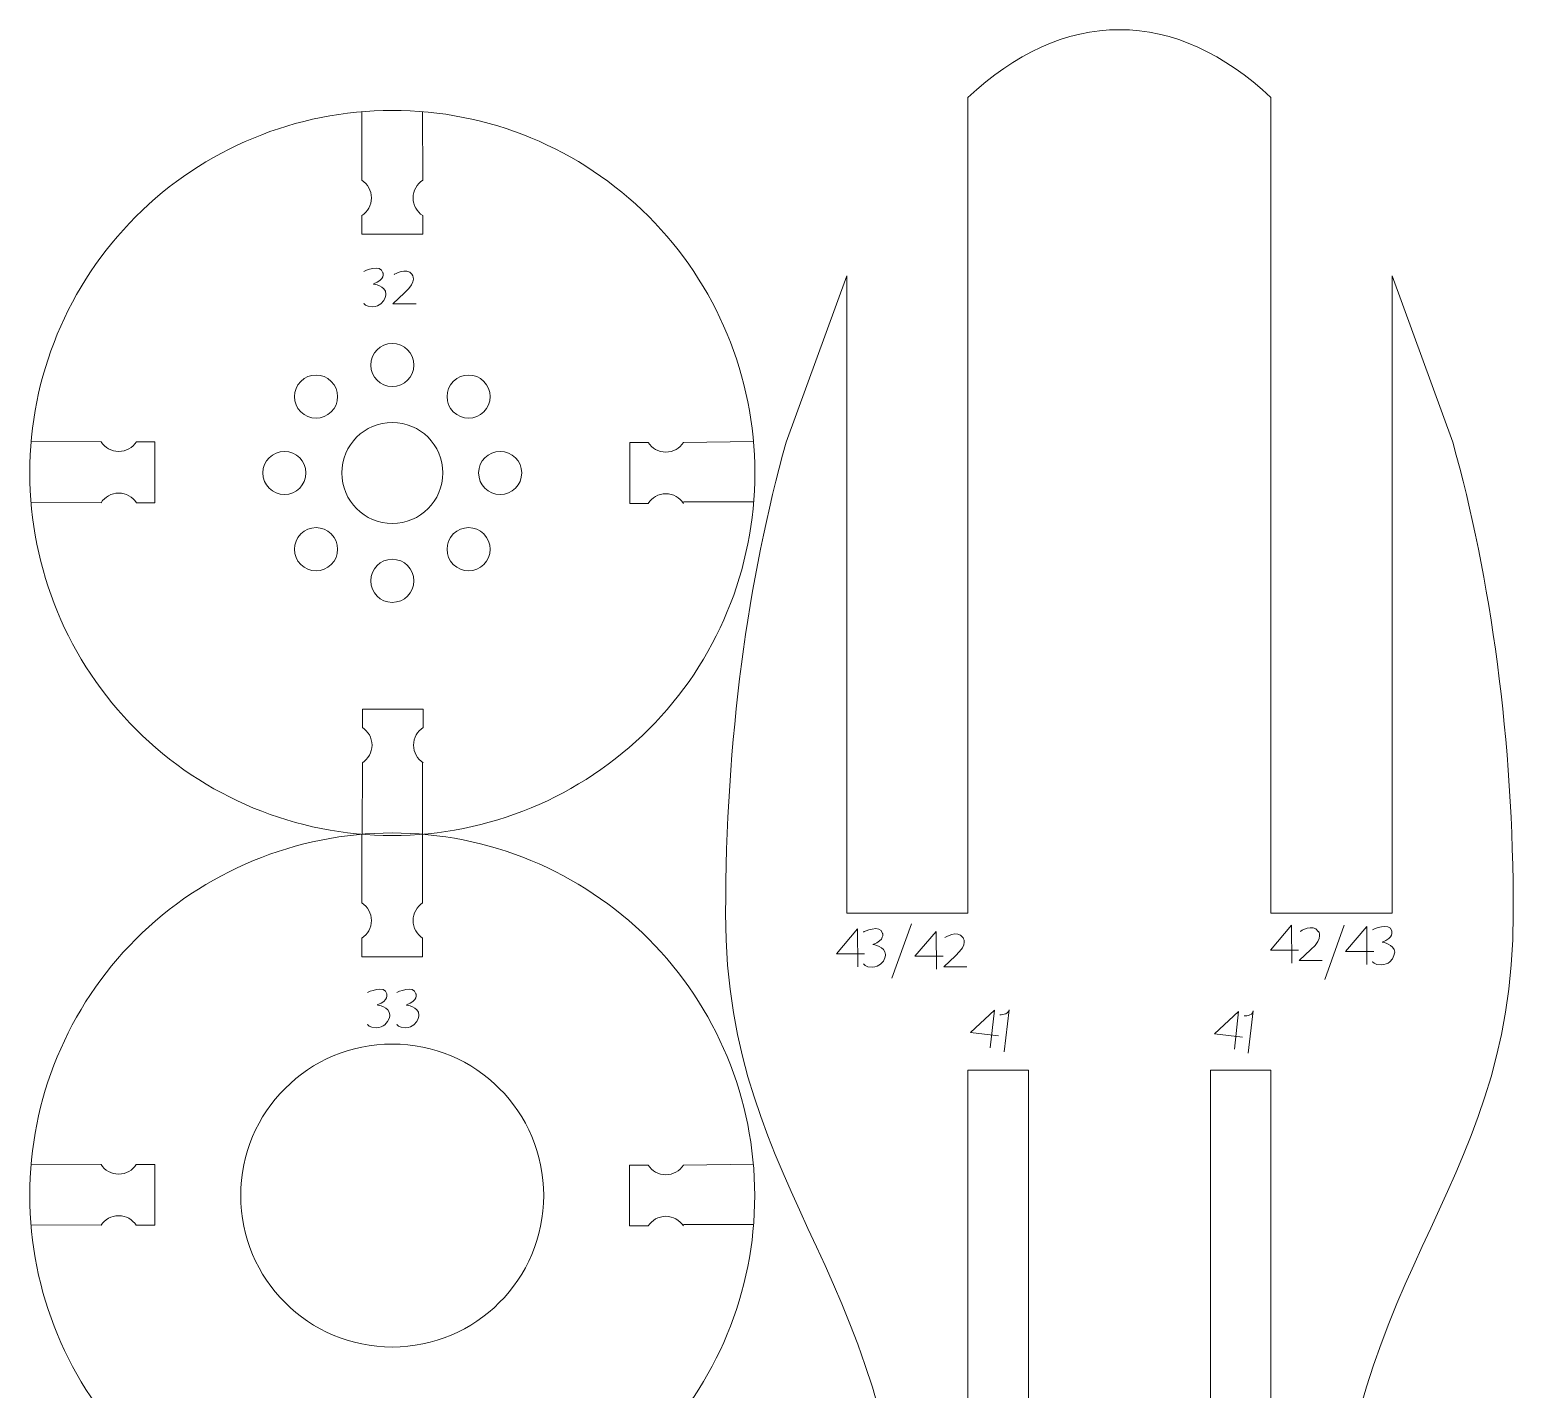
# Model space of a CAD drawing. Header units: centimetres. Extents: x -25 to 25, y -32.5 to 32.5.
# Drawn here: x 7.62 to 14.96, y 14.3 to 21.03 of the extents above; entities that cross this region are included whole.
import ezdxf

# ---------------------------------------------------------------- set-up
doc = ezdxf.new("R2010")
doc.units = ezdxf.units.CM
doc.header["$MEASUREMENT"] = 0
doc.layers.add('Capa 1', color=7, linetype='Continuous')

msp = doc.modelspace()

# ---------------------------------------------------------------- linework, layer by layer
at = {"layer": 'Capa 1', "color": 250, "lineweight": 18}
for centre, major_axis in [((9.41187, 19.3735), (0, 0.10682)), ((9.41188, 18.83939), (0, 0.25))]:
    msp.add_ellipse(centre, major_axis=major_axis, ratio=1, dxfattribs=at)
for points, knots in [([(13.01217, 21.03355), (13.27795, 21.03355), (13.5313, 20.91419), (13.76217, 20.69816), (13.76217, 20.69816), (13.76217, 20.69816), (13.76217, 16.65994), (13.76217, 16.65994), (13.76217, 16.65994), (13.76217, 16.65994), (14.06217, 16.65994), (14.06217, 16.65994), (14.06217, 16.65994), (14.06217, 16.65994), (14.36217, 16.65994), (14.36217, 16.65994), (14.36217, 16.65994), (14.36217, 16.65994), (14.36217, 19.81553), (14.36217, 19.81553), (14.36217, 19.81553), (14.36217, 19.81553), (14.66217, 18.99101), (14.66217, 18.99101), (14.66217, 18.99101), (14.85214, 18.31598), (14.96217, 17.51642), (14.96217, 16.65911), (14.96217, 16.65911), (14.96217, 15.23408), (14.06069, 14.87355), (14.06069, 13.09605), (14.06069, 13.09605), (14.06069, 13.05475), (14.06138, 13.01366), (14.06238, 12.97267), (14.06238, 12.97267), (13.96759, 12.8365), (13.86721, 12.71822), (13.76217, 12.61995), (13.76217, 12.61995), (13.76217, 12.61995), (13.76217, 14.78918), (13.76217, 14.78918), (13.76217, 14.78918), (13.76217, 14.78918), (13.76217, 14.91274), (13.76217, 14.91274), (13.76217, 14.91274), (13.76217, 14.91274), (13.76217, 15.88279), (13.76217, 15.88279), (13.76217, 15.88279), (13.76217, 15.88279), (13.46217, 15.88279), (13.46217, 15.88279), (13.46217, 15.88279), (13.46217, 15.88279), (13.46217, 14.91274), (13.46217, 14.91274), (13.46217, 14.91274), (13.46217, 14.91274), (13.46217, 14.78918), (13.46217, 14.78918), (13.46217, 14.78918), (13.46217, 14.78918), (13.46217, 12.40177), (13.46217, 12.40177), (13.46217, 12.40177), (13.31772, 12.32521), (13.16706, 12.28467), (13.01217, 12.28467), (13.01217, 12.28467), (12.85729, 12.28467), (12.70663, 12.32521), (12.56217, 12.40176), (12.56217, 12.40176), (12.56217, 12.40176), (12.56217, 14.70095), (12.56217, 14.70095), (12.56217, 14.70095), (12.56217, 14.70095), (12.56217, 14.91274), (12.56217, 14.91274), (12.56217, 14.91274), (12.56217, 14.91274), (12.56217, 15.88279), (12.56217, 15.88279), (12.56217, 15.88279), (12.56217, 15.88279), (12.26217, 15.88279), (12.26217, 15.88279), (12.26217, 15.88279), (12.26217, 15.88279), (12.26217, 14.91274), (12.26217, 14.91274), (12.26217, 14.91274), (12.26217, 14.91274), (12.26217, 14.70095), (12.26217, 14.70095), (12.26217, 14.70095), (12.26217, 14.70095), (12.26217, 12.61994), (12.26217, 12.61994), (12.26217, 12.61994), (12.1566, 12.71869), (12.05574, 12.83767), (11.96054, 12.97471), (11.96054, 12.97471), (11.96151, 13.01502), (11.96217, 13.05543), (11.96217, 13.09605), (11.96217, 13.09605), (11.96217, 14.87156), (11.06217, 15.23264), (11.06217, 16.65911), (11.06217, 16.65911), (11.06217, 17.51642), (11.17218, 18.31601), (11.36217, 18.99101), (11.36217, 18.99101), (11.36217, 18.99101), (11.66217, 19.81553), (11.66217, 19.81553), (11.66217, 19.81553), (11.66217, 19.81553), (11.66217, 16.65994), (11.66217, 16.65994), (11.66217, 16.65994), (11.66217, 16.65994), (11.96217, 16.65994), (11.96217, 16.65994), (11.96217, 16.65994), (11.96217, 16.65994), (12.26217, 16.65994), (12.26217, 16.65994), (12.26217, 16.65994), (12.26217, 16.65994), (12.26217, 20.69814), (12.26217, 20.69814), (12.26217, 20.69814), (12.49305, 20.91418), (12.74639, 21.03355), (13.01217, 21.03355)], [0, 0, 0, 0, 0.027027, 0.027027, 0.027027, 0.027027, 0.0540541, 0.0540541, 0.0540541, 0.0540541, 0.0810811, 0.0810811, 0.0810811, 0.0810811, 0.1081081, 0.1081081, 0.1081081, 0.1081081, 0.1351351, 0.1351351, 0.1351351, 0.1351351, 0.1621622, 0.1621622, 0.1621622, 0.1621622, 0.1891892, 0.1891892, 0.1891892, 0.1891892, 0.2162162, 0.2162162, 0.2162162, 0.2162162, 0.2432432, 0.2432432, 0.2432432, 0.2432432, 0.2702703, 0.2702703, 0.2702703, 0.2702703, 0.2972973, 0.2972973, 0.2972973, 0.2972973, 0.3243243, 0.3243243, 0.3243243, 0.3243243, 0.3513514, 0.3513514, 0.3513514, 0.3513514, 0.3783784, 0.3783784, 0.3783784, 0.3783784, 0.4054054, 0.4054054, 0.4054054, 0.4054054, 0.4324324, 0.4324324, 0.4324324, 0.4324324, 0.4594595, 0.4594595, 0.4594595, 0.4594595, 0.4864865, 0.4864865, 0.4864865, 0.4864865, 0.5135135, 0.5135135, 0.5135135, 0.5135135, 0.5405405, 0.5405405, 0.5405405, 0.5405405, 0.5675676, 0.5675676, 0.5675676, 0.5675676, 0.5945946, 0.5945946, 0.5945946, 0.5945946, 0.6216216, 0.6216216, 0.6216216, 0.6216216, 0.6486486, 0.6486486, 0.6486486, 0.6486486, 0.6756757, 0.6756757, 0.6756757, 0.6756757, 0.7027027, 0.7027027, 0.7027027, 0.7027027, 0.7297297, 0.7297297, 0.7297297, 0.7297297, 0.7567568, 0.7567568, 0.7567568, 0.7567568, 0.7837838, 0.7837838, 0.7837838, 0.7837838, 0.8108108, 0.8108108, 0.8108108, 0.8108108, 0.8378378, 0.8378378, 0.8378378, 0.8378378, 0.8648649, 0.8648649, 0.8648649, 0.8648649, 0.8918919, 0.8918919, 0.8918919, 0.8918919, 0.9189189, 0.9189189, 0.9189189, 0.9189189, 0.9459459, 0.9459459, 0.9459459, 0.9459459, 1, 1, 1, 1]), ([(9.41188, 20.63418), (9.88759, 20.63448), (10.34393, 20.4458), (10.68052, 20.10963), (10.68052, 20.10963), (11.01711, 19.77347), (11.20637, 19.31509), (11.20667, 18.83939), (11.20667, 18.83939), (11.20698, 18.36368), (11.01829, 17.90734), (10.68213, 17.57075), (10.68213, 17.57075), (10.34596, 17.23416), (9.88759, 17.0449), (9.41188, 17.04459), (9.41188, 17.04459), (8.93617, 17.04429), (8.47983, 17.23298), (8.14324, 17.56914), (8.14324, 17.56914), (7.80665, 17.9053), (7.61739, 18.36368), (7.61709, 18.83939), (7.61709, 18.83939), (7.61679, 19.31509), (7.80547, 19.77144), (8.14164, 20.10803), (8.14164, 20.10803), (8.4778, 20.44462), (8.93617, 20.63388), (9.41188, 20.63418)], [0, 0, 0, 0, 0.1111111, 0.1111111, 0.1111111, 0.1111111, 0.2222222, 0.2222222, 0.2222222, 0.2222222, 0.3333333, 0.3333333, 0.3333333, 0.3333333, 0.4444444, 0.4444444, 0.4444444, 0.4444444, 0.5555556, 0.5555556, 0.5555556, 0.5555556, 0.6666667, 0.6666667, 0.6666667, 0.6666667, 0.7777778, 0.7777778, 0.7777778, 0.7777778, 1, 1, 1, 1]), ([(9.26117, 20.11331), (9.28987, 20.13174), (9.30889, 20.16393), (9.30889, 20.20057), (9.30889, 20.20057), (9.30889, 20.2372), (9.28987, 20.2694), (9.26117, 20.28782)], [0, 0, 0, 0, 0.3333333, 0.3333333, 0.3333333, 0.3333333, 1, 1, 1, 1]), ([(9.56251, 20.11331), (9.53381, 20.13174), (9.51479, 20.16393), (9.51479, 20.20057), (9.51479, 20.20057), (9.51479, 20.2372), (9.53381, 20.2694), (9.56251, 20.28782)], [0, 0, 0, 0, 0.3333333, 0.3333333, 0.3333333, 0.3333333, 1, 1, 1, 1]), ([(8.95867, 19.29259), (9.00038, 19.33431), (9.06802, 19.33431), (9.10974, 19.29259), (9.10974, 19.29259), (9.15145, 19.25088), (9.15145, 19.18324), (9.10974, 19.14152), (9.10974, 19.14152), (9.06802, 19.09981), (9.00038, 19.09981), (8.95867, 19.14152), (8.95867, 19.14152), (8.91695, 19.18324), (8.91695, 19.25088), (8.95867, 19.29259)], [0, 0, 0, 0, 0.2, 0.2, 0.2, 0.2, 0.4, 0.4, 0.4, 0.4, 0.6, 0.6, 0.6, 0.6, 1, 1, 1, 1]), ([(9.86508, 19.29259), (9.9068, 19.25088), (9.9068, 19.18324), (9.86508, 19.14152), (9.86508, 19.14152), (9.82337, 19.09981), (9.75573, 19.09981), (9.71401, 19.14152), (9.71401, 19.14152), (9.6723, 19.18324), (9.6723, 19.25088), (9.71401, 19.29259), (9.71401, 19.29259), (9.75573, 19.33431), (9.82337, 19.33431), (9.86508, 19.29259)], [0, 0, 0, 0, 0.2, 0.2, 0.2, 0.2, 0.4, 0.4, 0.4, 0.4, 0.6, 0.6, 0.6, 0.6, 1, 1, 1, 1]), ([(8.14458, 18.9933), (8.12615, 18.9646), (8.09396, 18.94558), (8.05732, 18.94558), (8.05732, 18.94558), (8.02069, 18.94558), (7.98849, 18.9646), (7.97007, 18.9933)], [0, 0, 0, 0, 0.3333333, 0.3333333, 0.3333333, 0.3333333, 1, 1, 1, 1]), ([(10.85343, 18.9901), (10.835, 18.9614), (10.80281, 18.94238), (10.76617, 18.94238), (10.76617, 18.94238), (10.72954, 18.94238), (10.69734, 18.9614), (10.67892, 18.9901)], [0, 0, 0, 0, 0.3333333, 0.3333333, 0.3333333, 0.3333333, 1, 1, 1, 1]), ([(8.77094, 18.83938), (8.77094, 18.89838), (8.81877, 18.94621), (8.87776, 18.94621), (8.87776, 18.94621), (8.93676, 18.94621), (8.98458, 18.89838), (8.98458, 18.83938), (8.98458, 18.83938), (8.98458, 18.78039), (8.93676, 18.73256), (8.87776, 18.73256), (8.87776, 18.73256), (8.81877, 18.73256), (8.77094, 18.78039), (8.77094, 18.83938)], [0, 0, 0, 0, 0.2, 0.2, 0.2, 0.2, 0.4, 0.4, 0.4, 0.4, 0.6, 0.6, 0.6, 0.6, 1, 1, 1, 1]), ([(10.05281, 18.83938), (10.05281, 18.78039), (10.00498, 18.73256), (9.94599, 18.73256), (9.94599, 18.73256), (9.88699, 18.73256), (9.83916, 18.78039), (9.83916, 18.83938), (9.83916, 18.83938), (9.83916, 18.89838), (9.88699, 18.94621), (9.94599, 18.94621), (9.94599, 18.94621), (10.00498, 18.94621), (10.05281, 18.89838), (10.05281, 18.83938)], [0, 0, 0, 0, 0.2, 0.2, 0.2, 0.2, 0.4, 0.4, 0.4, 0.4, 0.6, 0.6, 0.6, 0.6, 1, 1, 1, 1]), ([(8.14458, 18.69196), (8.12615, 18.72066), (8.09396, 18.73968), (8.05732, 18.73968), (8.05732, 18.73968), (8.02069, 18.73968), (7.98849, 18.72066), (7.97007, 18.69196)], [0, 0, 0, 0, 0.3333333, 0.3333333, 0.3333333, 0.3333333, 1, 1, 1, 1]), ([(10.85343, 18.68876), (10.835, 18.71746), (10.80281, 18.73648), (10.76617, 18.73648), (10.76617, 18.73648), (10.72954, 18.73648), (10.69734, 18.71746), (10.67892, 18.68876)], [0, 0, 0, 0, 0.3333333, 0.3333333, 0.3333333, 0.3333333, 1, 1, 1, 1]), ([(8.95867, 18.38618), (8.91695, 18.42789), (8.91695, 18.49553), (8.95867, 18.53725), (8.95867, 18.53725), (9.00038, 18.57896), (9.06802, 18.57896), (9.10974, 18.53725), (9.10974, 18.53725), (9.15145, 18.49553), (9.15145, 18.42789), (9.10974, 18.38618), (9.10974, 18.38618), (9.06802, 18.34446), (9.00038, 18.34446), (8.95867, 18.38618)], [0, 0, 0, 0, 0.2, 0.2, 0.2, 0.2, 0.4, 0.4, 0.4, 0.4, 0.6, 0.6, 0.6, 0.6, 1, 1, 1, 1]), ([(9.86508, 18.38618), (9.82337, 18.34446), (9.75573, 18.34446), (9.71401, 18.38618), (9.71401, 18.38618), (9.6723, 18.42789), (9.6723, 18.49553), (9.71401, 18.53725), (9.71401, 18.53725), (9.75573, 18.57896), (9.82337, 18.57896), (9.86508, 18.53725), (9.86508, 18.53725), (9.9068, 18.49553), (9.9068, 18.42789), (9.86508, 18.38618)], [0, 0, 0, 0, 0.2, 0.2, 0.2, 0.2, 0.4, 0.4, 0.4, 0.4, 0.6, 0.6, 0.6, 0.6, 1, 1, 1, 1]), ([(9.41187, 18.19845), (9.35288, 18.19845), (9.30505, 18.24628), (9.30505, 18.30527), (9.30505, 18.30527), (9.30505, 18.36427), (9.35288, 18.41209), (9.41187, 18.41209), (9.41187, 18.41209), (9.47087, 18.41209), (9.5187, 18.36427), (9.5187, 18.30527), (9.5187, 18.30527), (9.5187, 18.24628), (9.47087, 18.19845), (9.41187, 18.19845)], [0, 0, 0, 0, 0.2, 0.2, 0.2, 0.2, 0.4, 0.4, 0.4, 0.4, 0.6, 0.6, 0.6, 0.6, 1, 1, 1, 1]), ([(9.26371, 17.40469), (9.29241, 17.42312), (9.31143, 17.45531), (9.31143, 17.49195), (9.31143, 17.49195), (9.31143, 17.52858), (9.29241, 17.56078), (9.26371, 17.5792)], [0, 0, 0, 0, 0.3333333, 0.3333333, 0.3333333, 0.3333333, 1, 1, 1, 1]), ([(9.56505, 17.40469), (9.53635, 17.42312), (9.51733, 17.45531), (9.51733, 17.49195), (9.51733, 17.49195), (9.51733, 17.52858), (9.53635, 17.56078), (9.56505, 17.5792)], [0, 0, 0, 0, 0.3333333, 0.3333333, 0.3333333, 0.3333333, 1, 1, 1, 1]), ([(9.41157, 17.05721), (9.88728, 17.05751), (10.34362, 16.86883), (10.68021, 16.53266), (10.68021, 16.53266), (11.0168, 16.1965), (11.20606, 15.73812), (11.20636, 15.26242), (11.20636, 15.26242), (11.20667, 14.78671), (11.01798, 14.33037), (10.68182, 13.99378), (10.68182, 13.99378), (10.34565, 13.65719), (9.88728, 13.46793), (9.41157, 13.46762), (9.41157, 13.46762), (8.93586, 13.46732), (8.47952, 13.65601), (8.14293, 13.99217), (8.14293, 13.99217), (7.80634, 14.32833), (7.61708, 14.78671), (7.61678, 15.26242), (7.61678, 15.26242), (7.61648, 15.73812), (7.80516, 16.19447), (8.14133, 16.53106), (8.14133, 16.53106), (8.47749, 16.86765), (8.93586, 17.05691), (9.41157, 17.05721)], [0, 0, 0, 0, 0.1111111, 0.1111111, 0.1111111, 0.1111111, 0.2222222, 0.2222222, 0.2222222, 0.2222222, 0.3333333, 0.3333333, 0.3333333, 0.3333333, 0.4444444, 0.4444444, 0.4444444, 0.4444444, 0.5555556, 0.5555556, 0.5555556, 0.5555556, 0.6666667, 0.6666667, 0.6666667, 0.6666667, 0.7777778, 0.7777778, 0.7777778, 0.7777778, 1, 1, 1, 1]), ([(9.26086, 16.53634), (9.28956, 16.55477), (9.30858, 16.58696), (9.30858, 16.6236), (9.30858, 16.6236), (9.30858, 16.66023), (9.28956, 16.69243), (9.26086, 16.71085)], [0, 0, 0, 0, 0.3333333, 0.3333333, 0.3333333, 0.3333333, 1, 1, 1, 1]), ([(9.5622, 16.53634), (9.5335, 16.55477), (9.51448, 16.58696), (9.51448, 16.6236), (9.51448, 16.6236), (9.51448, 16.66023), (9.5335, 16.69243), (9.5622, 16.71085)], [0, 0, 0, 0, 0.3333333, 0.3333333, 0.3333333, 0.3333333, 1, 1, 1, 1]), ([(9.41142, 16.01246), (9.82563, 16.01246), (10.16142, 15.67668), (10.16142, 15.26246), (10.16142, 15.26246), (10.16142, 14.84824), (9.82563, 14.51246), (9.41142, 14.51246), (9.41142, 14.51246), (8.99721, 14.51246), (8.66142, 14.84824), (8.66142, 15.26246), (8.66142, 15.26246), (8.66142, 15.67668), (8.99721, 16.01246), (9.41142, 16.01246)], [0, 0, 0, 0, 0.2, 0.2, 0.2, 0.2, 0.4, 0.4, 0.4, 0.4, 0.6, 0.6, 0.6, 0.6, 1, 1, 1, 1]), ([(8.14427, 15.41633), (8.12584, 15.38763), (8.09365, 15.36861), (8.05701, 15.36861), (8.05701, 15.36861), (8.02038, 15.36861), (7.98818, 15.38763), (7.96976, 15.41633)], [0, 0, 0, 0, 0.3333333, 0.3333333, 0.3333333, 0.3333333, 1, 1, 1, 1]), ([(10.85312, 15.41313), (10.83469, 15.38443), (10.8025, 15.36541), (10.76586, 15.36541), (10.76586, 15.36541), (10.72923, 15.36541), (10.69703, 15.38443), (10.67861, 15.41313)], [0, 0, 0, 0, 0.3333333, 0.3333333, 0.3333333, 0.3333333, 1, 1, 1, 1]), ([(8.14427, 15.11499), (8.12584, 15.14369), (8.09365, 15.16271), (8.05701, 15.16271), (8.05701, 15.16271), (8.02038, 15.16271), (7.98818, 15.14369), (7.96976, 15.11499)], [0, 0, 0, 0, 0.3333333, 0.3333333, 0.3333333, 0.3333333, 1, 1, 1, 1]), ([(10.85312, 15.11179), (10.83469, 15.14049), (10.8025, 15.15951), (10.76586, 15.15951), (10.76586, 15.15951), (10.72923, 15.15951), (10.69703, 15.14049), (10.67861, 15.11179)], [0, 0, 0, 0, 0.3333333, 0.3333333, 0.3333333, 0.3333333, 1, 1, 1, 1])]:
    msp.add_open_spline(points, degree=3, knots=knots, dxfattribs=at)
at = {"layer": 'Capa 1', "color": 250, "lineweight": 9}
for points in [[(9.26117, 20.28782), (9.26117, 20.28782), (9.26155, 20.62781), (9.26155, 20.62781)], [(9.56195, 20.62799), (9.56195, 20.62799), (9.56251, 20.28782), (9.56251, 20.28782)], [(7.62364, 18.99543), (7.62364, 18.99543), (7.97007, 18.9933), (7.97007, 18.9933)], [(10.85343, 18.9901), (10.85343, 18.9901), (11.19971, 18.99449), (11.19971, 18.99449)], [(7.97007, 18.69196), (7.97007, 18.69196), (7.62288, 18.69503), (7.62288, 18.69503)], [(11.20087, 18.69637), (11.20087, 18.69637), (10.85422, 18.69657), (10.85422, 18.69657)], [(9.26228, 17.05079), (9.26228, 17.05079), (9.26371, 17.40469), (9.26371, 17.40469)], [(9.56144, 17.40711), (9.56144, 17.40711), (9.56164, 17.05102), (9.56164, 17.05102)], [(9.26086, 16.71085), (9.26086, 16.71085), (9.26124, 17.05084), (9.26124, 17.05084)], [(9.56164, 17.05102), (9.56164, 17.05102), (9.5622, 16.71085), (9.5622, 16.71085)], [(7.62333, 15.41846), (7.62333, 15.41846), (7.96976, 15.41633), (7.96976, 15.41633)], [(10.85312, 15.41313), (10.85312, 15.41313), (11.1994, 15.41752), (11.1994, 15.41752)], [(7.96976, 15.11499), (7.96976, 15.11499), (7.62257, 15.11806), (7.62257, 15.11806)], [(11.20056, 15.1194), (11.20056, 15.1194), (10.85391, 15.1196), (10.85391, 15.1196)]]:
    msp.add_open_spline(points, degree=3, dxfattribs=at)
for points in [[(9.26117, 20.1133), (9.26117, 20.1133), (9.26106, 20.0217), (9.26106, 20.0217), (9.26106, 20.0217), (9.26106, 20.0217), (9.56251, 20.0217), (9.56251, 20.0217), (9.56251, 20.0217), (9.56251, 20.0217), (9.56251, 20.11332), (9.56251, 20.11332)], [(8.14458, 18.9933), (8.14458, 18.9933), (8.23618, 18.99341), (8.23618, 18.99341), (8.23618, 18.99341), (8.23618, 18.99341), (8.23618, 18.69196), (8.23618, 18.69196), (8.23618, 18.69196), (8.23618, 18.69196), (8.14456, 18.69196), (8.14456, 18.69196)], [(10.67892, 18.9901), (10.67892, 18.9901), (10.58732, 18.99021), (10.58732, 18.99021), (10.58732, 18.99021), (10.58732, 18.99021), (10.58732, 18.68876), (10.58732, 18.68876), (10.58732, 18.68876), (10.58732, 18.68876), (10.67894, 18.68876), (10.67894, 18.68876)], [(9.26371, 17.57922), (9.26371, 17.57922), (9.2636, 17.67082), (9.2636, 17.67082), (9.2636, 17.67082), (9.2636, 17.67082), (9.56505, 17.67082), (9.56505, 17.67082), (9.56505, 17.67082), (9.56505, 17.67082), (9.56505, 17.5792), (9.56505, 17.5792)], [(9.26086, 16.53633), (9.26086, 16.53633), (9.26075, 16.44473), (9.26075, 16.44473), (9.26075, 16.44473), (9.26075, 16.44473), (9.5622, 16.44473), (9.5622, 16.44473), (9.5622, 16.44473), (9.5622, 16.44473), (9.5622, 16.53635), (9.5622, 16.53635)], [(8.14427, 15.41633), (8.14427, 15.41633), (8.23587, 15.41644), (8.23587, 15.41644), (8.23587, 15.41644), (8.23587, 15.41644), (8.23587, 15.11499), (8.23587, 15.11499), (8.23587, 15.11499), (8.23587, 15.11499), (8.14425, 15.11499), (8.14425, 15.11499)], [(10.67861, 15.41313), (10.67861, 15.41313), (10.58701, 15.41324), (10.58701, 15.41324), (10.58701, 15.41324), (10.58701, 15.41324), (10.58701, 15.11179), (10.58701, 15.11179), (10.58701, 15.11179), (10.58701, 15.11179), (10.67863, 15.11179), (10.67863, 15.11179)]]:
    msp.add_open_spline(points, degree=3, knots=[0, 0, 0, 0, 0.25, 0.25, 0.25, 0.25, 0.5, 0.5, 0.5, 0.5, 1, 1, 1, 1], dxfattribs=at)
at = {"layer": 'Capa 1', "color": 22, "lineweight": 5}
for points, knots in [([(9.27043, 19.67954), (9.27043, 19.67954), (9.27766, 19.66106), (9.31371, 19.66226), (9.31371, 19.66226), (9.33242, 19.66288), (9.34582, 19.66957), (9.35554, 19.67722), (9.35554, 19.67722), (9.37924, 19.69592), (9.38046, 19.72496), (9.38046, 19.72496), (9.38046, 19.72496), (9.37924, 19.76667), (9.31802, 19.77471), (9.31802, 19.77471), (9.31802, 19.77471), (9.37798, 19.797), (9.36561, 19.82913), (9.36561, 19.82913), (9.36561, 19.82913), (9.35697, 19.87856), (9.27043, 19.83657), (9.27043, 19.83657)], [0, 0, 0, 0, 0.1428571, 0.1428571, 0.1428571, 0.1428571, 0.2857143, 0.2857143, 0.2857143, 0.2857143, 0.4285714, 0.4285714, 0.4285714, 0.4285714, 0.5714286, 0.5714286, 0.5714286, 0.5714286, 0.7142857, 0.7142857, 0.7142857, 0.7142857, 1, 1, 1, 1]), ([(9.42073, 19.82094), (9.42073, 19.82094), (9.48256, 19.86175), (9.50972, 19.82094), (9.50972, 19.82094), (9.50972, 19.82094), (9.54064, 19.79004), (9.47265, 19.7307)], [0, 0, 0, 0, 0.3333333, 0.3333333, 0.3333333, 0.3333333, 1, 1, 1, 1]), ([(9.47265, 19.7307), (9.47265, 19.7307), (9.41457, 19.67632), (9.41457, 19.67632), (9.41457, 19.67632), (9.41457, 19.67632), (9.52989, 19.67632), (9.52989, 19.67632)], [0, 0, 0, 0, 0.3333333, 0.3333333, 0.3333333, 0.3333333, 1, 1, 1, 1]), ([(11.74416, 16.4099), (11.74416, 16.4099), (11.75139, 16.39142), (11.78744, 16.39262), (11.78744, 16.39262), (11.80615, 16.39324), (11.81955, 16.39993), (11.82927, 16.40758), (11.82927, 16.40758), (11.85297, 16.42628), (11.85419, 16.45532), (11.85419, 16.45532), (11.85419, 16.45532), (11.85297, 16.49703), (11.79175, 16.50507), (11.79175, 16.50507), (11.79175, 16.50507), (11.85171, 16.52736), (11.83934, 16.55949), (11.83934, 16.55949), (11.83934, 16.55949), (11.8307, 16.60892), (11.74416, 16.56693), (11.74416, 16.56693)], [0, 0, 0, 0, 0.1428571, 0.1428571, 0.1428571, 0.1428571, 0.2857143, 0.2857143, 0.2857143, 0.2857143, 0.4285714, 0.4285714, 0.4285714, 0.4285714, 0.5714286, 0.5714286, 0.5714286, 0.5714286, 0.7142857, 0.7142857, 0.7142857, 0.7142857, 1, 1, 1, 1]), ([(13.90736, 16.57022), (13.90736, 16.57022), (13.96919, 16.61103), (13.99635, 16.57022), (13.99635, 16.57022), (13.99635, 16.57022), (14.02727, 16.53932), (13.95928, 16.47998)], [0, 0, 0, 0, 0.3333333, 0.3333333, 0.3333333, 0.3333333, 1, 1, 1, 1]), ([(14.26488, 16.42125), (14.26488, 16.42125), (14.27211, 16.40277), (14.30816, 16.40397), (14.30816, 16.40397), (14.32687, 16.40459), (14.34027, 16.41128), (14.34999, 16.41893), (14.34999, 16.41893), (14.37369, 16.43763), (14.37491, 16.46667), (14.37491, 16.46667), (14.37491, 16.46667), (14.37369, 16.50838), (14.31247, 16.51642), (14.31247, 16.51642), (14.31247, 16.51642), (14.37243, 16.53871), (14.36006, 16.57084), (14.36006, 16.57084), (14.36006, 16.57084), (14.35142, 16.62027), (14.26488, 16.57828), (14.26488, 16.57828)], [0, 0, 0, 0, 0.1428571, 0.1428571, 0.1428571, 0.1428571, 0.2857143, 0.2857143, 0.2857143, 0.2857143, 0.4285714, 0.4285714, 0.4285714, 0.4285714, 0.5714286, 0.5714286, 0.5714286, 0.5714286, 0.7142857, 0.7142857, 0.7142857, 0.7142857, 1, 1, 1, 1]), ([(11.75019, 16.45841), (11.75019, 16.45841), (11.61053, 16.45841), (11.61053, 16.45841), (11.61053, 16.45841), (11.61053, 16.45841), (11.71558, 16.58202), (11.71558, 16.58202), (11.71558, 16.58202), (11.71558, 16.58202), (11.71679, 16.39411), (11.71679, 16.39411)], [0, 0, 0, 0, 0.25, 0.25, 0.25, 0.25, 0.5, 0.5, 0.5, 0.5, 1, 1, 1, 1]), ([(12.13935, 16.4465), (12.13935, 16.4465), (11.99969, 16.4465), (11.99969, 16.4465), (11.99969, 16.4465), (11.99969, 16.4465), (12.10474, 16.57011), (12.10474, 16.57011), (12.10474, 16.57011), (12.10474, 16.57011), (12.10595, 16.3822), (12.10595, 16.3822)], [0, 0, 0, 0, 0.25, 0.25, 0.25, 0.25, 0.5, 0.5, 0.5, 0.5, 1, 1, 1, 1]), ([(12.14791, 16.53939), (12.14791, 16.53939), (12.20974, 16.5802), (12.2369, 16.53939), (12.2369, 16.53939), (12.2369, 16.53939), (12.26782, 16.50849), (12.19983, 16.44915)], [0, 0, 0, 0, 0.3333333, 0.3333333, 0.3333333, 0.3333333, 1, 1, 1, 1]), ([(13.8988, 16.47733), (13.8988, 16.47733), (13.75914, 16.47733), (13.75914, 16.47733), (13.75914, 16.47733), (13.75914, 16.47733), (13.86419, 16.60094), (13.86419, 16.60094), (13.86419, 16.60094), (13.86419, 16.60094), (13.8654, 16.41303), (13.8654, 16.41303)], [0, 0, 0, 0, 0.25, 0.25, 0.25, 0.25, 0.5, 0.5, 0.5, 0.5, 1, 1, 1, 1]), ([(14.27091, 16.46976), (14.27091, 16.46976), (14.13125, 16.46976), (14.13125, 16.46976), (14.13125, 16.46976), (14.13125, 16.46976), (14.2363, 16.59337), (14.2363, 16.59337), (14.2363, 16.59337), (14.2363, 16.59337), (14.23751, 16.40546), (14.23751, 16.40546)], [0, 0, 0, 0, 0.25, 0.25, 0.25, 0.25, 0.5, 0.5, 0.5, 0.5, 1, 1, 1, 1]), ([(13.95928, 16.47998), (13.95928, 16.47998), (13.9012, 16.4256), (13.9012, 16.4256), (13.9012, 16.4256), (13.9012, 16.4256), (14.01652, 16.4256), (14.01652, 16.4256)], [0, 0, 0, 0, 0.3333333, 0.3333333, 0.3333333, 0.3333333, 1, 1, 1, 1]), ([(12.19983, 16.44915), (12.19983, 16.44915), (12.14175, 16.39477), (12.14175, 16.39477), (12.14175, 16.39477), (12.14175, 16.39477), (12.25707, 16.39477), (12.25707, 16.39477)], [0, 0, 0, 0, 0.3333333, 0.3333333, 0.3333333, 0.3333333, 1, 1, 1, 1]), ([(9.28938, 16.11047), (9.28938, 16.11047), (9.29661, 16.09199), (9.33266, 16.09319), (9.33266, 16.09319), (9.35137, 16.09381), (9.36477, 16.1005), (9.37449, 16.10815), (9.37449, 16.10815), (9.39819, 16.12685), (9.39941, 16.15589), (9.39941, 16.15589), (9.39941, 16.15589), (9.39819, 16.1976), (9.33697, 16.20564), (9.33697, 16.20564), (9.33697, 16.20564), (9.39693, 16.22793), (9.38456, 16.26006), (9.38456, 16.26006), (9.38456, 16.26006), (9.37592, 16.30949), (9.28938, 16.2675), (9.28938, 16.2675)], [0, 0, 0, 0, 0.1428571, 0.1428571, 0.1428571, 0.1428571, 0.2857143, 0.2857143, 0.2857143, 0.2857143, 0.4285714, 0.4285714, 0.4285714, 0.4285714, 0.5714286, 0.5714286, 0.5714286, 0.5714286, 0.7142857, 0.7142857, 0.7142857, 0.7142857, 1, 1, 1, 1]), ([(9.4339, 16.11047), (9.4339, 16.11047), (9.44113, 16.09199), (9.47718, 16.09319), (9.47718, 16.09319), (9.49589, 16.09381), (9.50929, 16.1005), (9.51901, 16.10815), (9.51901, 16.10815), (9.54271, 16.12685), (9.54393, 16.15589), (9.54393, 16.15589), (9.54393, 16.15589), (9.54271, 16.1976), (9.48149, 16.20564), (9.48149, 16.20564), (9.48149, 16.20564), (9.54145, 16.22793), (9.52908, 16.26006), (9.52908, 16.26006), (9.52908, 16.26006), (9.52044, 16.30949), (9.4339, 16.2675), (9.4339, 16.2675)], [0, 0, 0, 0, 0.1428571, 0.1428571, 0.1428571, 0.1428571, 0.2857143, 0.2857143, 0.2857143, 0.2857143, 0.4285714, 0.4285714, 0.4285714, 0.4285714, 0.5714286, 0.5714286, 0.5714286, 0.5714286, 0.7142857, 0.7142857, 0.7142857, 0.7142857, 1, 1, 1, 1]), ([(12.41265, 16.05286), (12.41265, 16.05286), (12.27399, 16.06956), (12.27399, 16.06956), (12.27399, 16.06956), (12.27399, 16.06956), (12.39307, 16.17972), (12.39307, 16.17972), (12.39307, 16.17972), (12.39307, 16.17972), (12.3718, 15.99302), (12.3718, 15.99302)], [0, 0, 0, 0, 0.25, 0.25, 0.25, 0.25, 0.5, 0.5, 0.5, 0.5, 1, 1, 1, 1]), ([(13.62173, 16.04696), (13.62173, 16.04696), (13.48307, 16.06366), (13.48307, 16.06366), (13.48307, 16.06366), (13.48307, 16.06366), (13.60215, 16.17382), (13.60215, 16.17382), (13.60215, 16.17382), (13.60215, 16.17382), (13.58088, 15.98712), (13.58088, 15.98712)], [0, 0, 0, 0, 0.25, 0.25, 0.25, 0.25, 0.5, 0.5, 0.5, 0.5, 1, 1, 1, 1])]:
    msp.add_open_spline(points, degree=3, knots=knots, dxfattribs=at)
at = {"layer": 'Capa 1', "color": 240, "lineweight": 18}
for points in [[(11.98207, 16.60745), (11.98207, 16.60745), (11.88506, 16.33846), (11.88506, 16.33846)], [(14.12516, 16.6008), (14.12516, 16.6008), (14.02815, 16.33181), (14.02815, 16.33181)]]:
    msp.add_open_spline(points, degree=3, dxfattribs=at)
at = {"layer": 'Capa 1', "color": 22, "lineweight": 5}
for points in [[(12.42037, 16.15768), (12.42037, 16.15768), (12.46068, 16.15449), (12.46563, 16.18186)], [(12.46563, 16.18186), (12.46563, 16.18186), (12.44059, 15.97386), (12.44059, 15.97386)], [(13.62945, 16.15178), (13.62945, 16.15178), (13.66976, 16.14859), (13.67471, 16.17596)], [(13.67471, 16.17596), (13.67471, 16.17596), (13.64967, 15.96796), (13.64967, 15.96796)]]:
    msp.add_open_spline(points, degree=3, dxfattribs=at)

doc.saveas('drawing.dxf')
